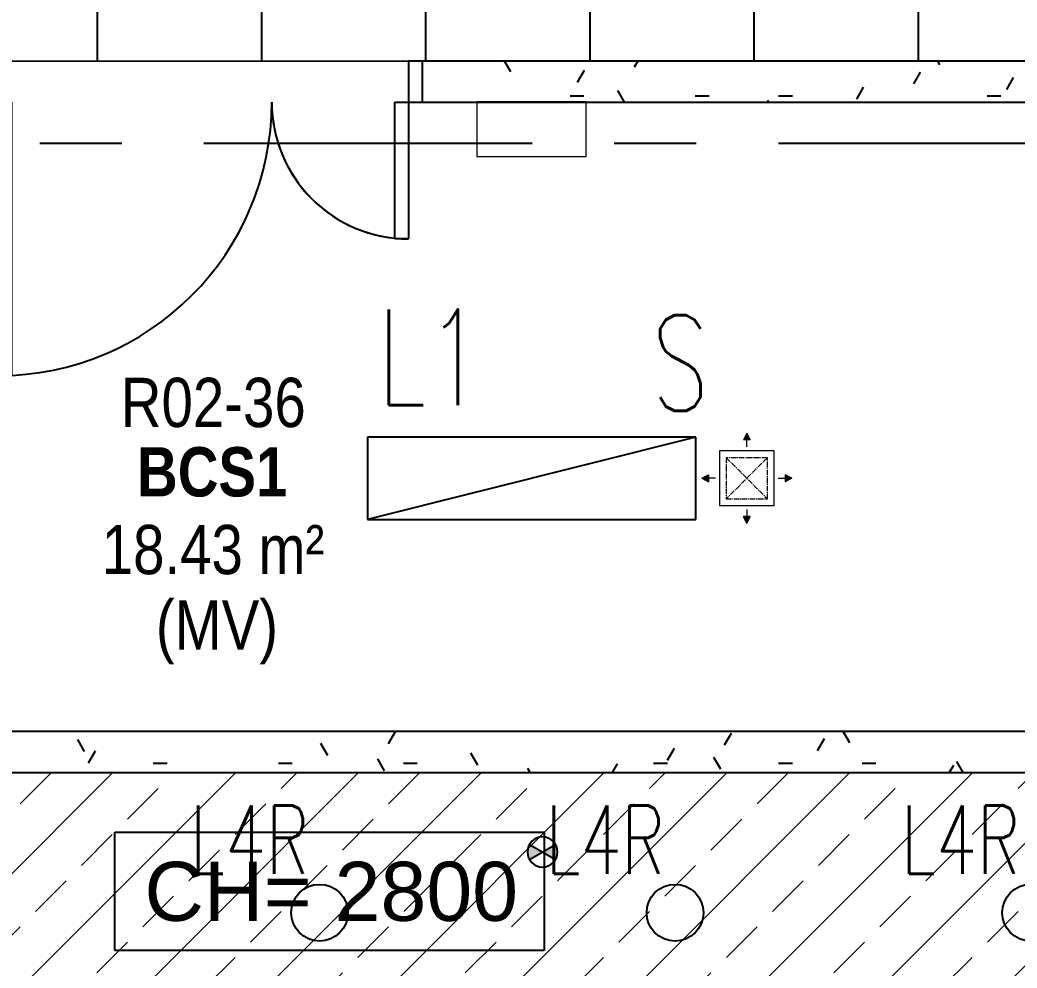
# Model space of a CAD drawing. Header units: millimetres. Extents: x -92759 to 184353, y -15225 to 86714.
# Drawn here: x 58556 to 62201, y 67327 to 70791 of the extents above; entities that cross this region are included whole.
import ezdxf

# ---------------------------------------------------------------- set-up
doc = ezdxf.new("R2010")
doc.units = ezdxf.units.MM
doc.linetypes.add('CENTER2', pattern=[28.575, 19.05, -3.175, 3.175, -3.175])
doc.linetypes.add('IDA - Grid Line', pattern=[2100, 1200, -300, 300, -300])
for name, color, linetype in [('0-1', 9, 'Continuous'), ('0-Motion Sensor', 1, 'Continuous'), ('A-_DOOR----_E', 8, 'Continuous'), ('A-_ROOMNAME_A', 8, 'Continuous'), ('A-_WALL----_H-1', 9, 'Continuous'), ('A-_WALLPRTN_E', 8, 'Continuous'), ('A-PATT-CONC', 8, 'Continuous'), ('E-_LIGT----_E-', 3, 'Continuous'), ('E-legend', 1, 'Continuous'), ('E-LIGHT----E', 1, 'Continuous'), ('HF Text', 7, 'Continuous')]:
    doc.layers.add(name, color=color, linetype=linetype)
for name, color, linetype, lineweight in [('HFI 9MM FPB', 94, 'Continuous', 5), ('M-ACMV_Control Panel', 7, 'Continuous', 25), ('M-ACMV_FAD', 3, 'Continuous', 18), ('M-ACMV_FAG', 3, 'Continuous', 25), ('M-ACMV_FCU-1', 86, 'Continuous', 9)]:
    doc.layers.add(name, color=color, linetype=linetype, lineweight=lineweight)
doc.layers.add('S-_ANOTGRID_E-1', color=9, linetype='IDA - Grid Line', true_color=0x808080)
doc.styles.add('Arial Narrow_2', font='ARIALN.TTF', dxfattribs={"height": 225})
doc.styles.add('Arial Narrow_B_1', font='ARIALNB.TTF', dxfattribs={"height": 300})
doc.styles.add('Arial_4', font='arial.ttf', dxfattribs={"height": 1.8})
doc.styles.add('Simplex', font='simplex_.ttf', dxfattribs={"width": 0.7, "height": 450})
doc.styles.add('T3', font='simplex.shx', dxfattribs={"width": 0.7, "height": 300})
pattern_1 = [(0, (-11670.95, 40338.29), (609.6, 152.4), [50.292, -406.908, 50.292, -406.908, -2438.4]), (0, (-11670.95, 40338.29), (609.6, 152.4), [-914.4, 50.292, -864.108, 50.292, -406.908, -1066.8]), (0, (-11670.95, 40338.29), (609.6, 152.4), [-2286, 50.292, -254.508, 50.292, -711.708]), (120, (-11442.35, 40414.49), (-436.7823, 451.7291), [50.292, -406.908, 50.292, -406.908, -2438.4]), (120, (-11442.35, 40414.49), (-436.7823, 451.7291), [-914.4, 50.292, -864.108, 50.292, -406.908, -1066.8]), (120, (-11442.35, 40414.49), (-436.7823, 451.7291), [-2286, 50.292, -254.508, 50.292, -711.708]), (240, (-11366.15, 40719.29), (-172.8177, -604.1291), [50.292, -406.908, 50.292, -406.908, -2438.4]), (240, (-11366.15, 40719.29), (-172.8177, -604.1291), [-914.4, 50.292, -864.108, 50.292, -406.908, -1066.8]), (240, (-11366.15, 40719.29), (-172.8177, -604.1291), [-2286, 50.292, -254.508, 50.292, -711.708])]
pattern_2 = [(45, (-381589.02, -647239), (-224.5064, 224.5064), []), (45, (-381364.5, -647239), (-224.5064, 224.5064), [158.75, -79.375])]

# ---------------------------------------------------------------- blocks, each defined once
blk = doc.blocks.new('IDA - F - DoubleUnbalanced - Swing - 1600L X 2200H - TD-02-10538725-BLK8_RHH_2ND STOREY PLAN')
at = {"layer": 'A-_DOOR----_E'}
for p, q in [((1000, 1075), (950, 1075)), ((950, 1075), (950, 75)), ((1000, 75), (1000, 1075)), ((-500, 575), (-450, 575)), ((-500, 75), (-500, 575)), ((-450, 575), (-450, 75)), ((-500, 75), (-550, 75)), ((-450, 75), (-500, 75)), ((-500, -75), (-500, 75)), ((950, 75), (1000, 75)), ((1050, 75), (1000, 75)), ((1000, 75), (1000, -75)), ((-550, -75), (-500, -75)), ((1000, -75), (1050, -75))]:
    blk.add_line(p, q, dxfattribs=at)
for centre, radius, start, end in [((1000, 75), 1000, 90, 180), ((1000, 75), 1000, 90, 180), ((-500, 75), 500, 360, 90), ((-500, 75), 500, 0, 90)]:
    blk.add_arc(centre, radius, start, end, dxfattribs=at)
blk = doc.blocks.new('A$C3019c3af')
at = {"layer": 'A-_WALL----_H-1'}
h = blk.add_hatch(dxfattribs=at)
h.set_pattern_fill('FP_8', color=256, style=0, pattern_type=2)
h.set_pattern_definition(pattern_1)
h.paths.add_polyline_path([(-24275, 37750), (-24275, 37900), (-27300, 37900), (-27300, 37750)])
h.paths.add_polyline_path([(-22675, 37750), (-19650, 37750), (-19650, 37900), (-22675, 37900), (-22675, 37825)])
h = blk.add_hatch(dxfattribs=at)
h.set_pattern_fill('FP_8', color=256, style=0, pattern_type=2)
h.set_pattern_definition(pattern_1)
h.paths.add_polyline_path([(-19650, 35300), (-19650, 35450), (-27750, 35450), (-27750, 35300), (-23188.5, 35300)])
at = {"layer": 'A-_WALLPRTN_E'}
for p, q in [((-19500, 37900), (-22675, 37900)), ((-22675, 37900), (-22675, 37750)), ((-22675, 37750), (-19650, 37750)), ((-19650, 35450), (-27750, 35450)), ((-27750, 35300), (-19650, 35300))]:
    blk.add_line(p, q, dxfattribs=at)
at = {"layer": 'S-_ANOTGRID_E-1'}
blk.add_line((-38173.1, 37600), (13784.7, 37600), dxfattribs=at)
at = {"layer": 'A-_DOOR----_E', "rotation": 180}
blk.add_blockref('IDA - F - DoubleUnbalanced - Swing - 1600L X 2200H - TD-02-10538725-BLK8_RHH_2ND STOREY PLAN', (-23225, 37825), dxfattribs=at)
at = {"layer": 'A-_ROOMNAME_A', "char_height": 180, "attachment_point": 1}
for s, insert, width, style in [('R02-36', (-23776.9, 36742.3), 853.797, 'Arial Narrow_2'), ('BCS1', (-23717.6, 36488.8), 709.493, 'Arial Narrow_B_1'), ('18.43 m²', (-23846.6, 36204.8), 1022.152, 'Arial Narrow_2'), ('(MV)', (-23648.6, 35929.1), 541.139, 'Arial Narrow_2')]:
    blk.add_mtext(s, dxfattribs=dict(at, insert=insert, width=width, style=style))
blk = doc.blocks.new('RCP_B8L2')
at = {"layer": 'A-PATT-CONC'}
h = blk.add_hatch(dxfattribs=at)
h.set_pattern_fill('ANSI37', color=256, scale=189, angle=45)
h.set_pattern_definition([(90, (-397818.07, -146677.3), (-600.075, 0), []), (180, (-397818.07, -146677.3), (-6e-14, -600.075), [])])
h.paths.add_polyline_path([(-379218.1, -147877.3), (-379218.1, -146077.3), (-378018.1, -146077.3), (-378018.1, -147877.3), (-369818.1, -147877.3), (-369818.1, -149677.3), (-397818.1, -149677.3), (-397818.1, -147877.3), (-397818.1, -146677.3), (-396618.1, -146677.3), (-395418.1, -146677.3), (-395418.1, -147877.3)])
at = {"layer": 'HFI 9MM FPB'}
h = blk.add_hatch(dxfattribs=at)
h.set_pattern_fill('ANSI33', color=256, scale=50)
h.set_pattern_definition(pattern_2)
h.paths.add_polyline_path([(-397818.1, -145727.3), (-400118.1, -145727.3), (-400118.1, -175677.3), (-397818.1, -175677.3), (-397818.1, -149677.3), (-369818.1, -149677.3), (-369818.1, -175677.3), (-400118.1, -175677.3), (-400118.1, -180477.3), (-377418.1, -180477.3), (-377418.1, -194177.3), (-377868.1, -194177.3), (-377868.1, -197377.3), (-373818.1, -197377.3), (-373818.1, -196977.3), (-373218.1, -196977.3), (-373218.1, -197377.3), (-372328.1, -197377.3), (-372328.1, -187777.3), (-373518.1, -187777.3), (-373518.1, -183977.3), (-369718.1, -183977.3), (-369718.1, -184377.3), (-367302.1, -184377.3), (-367302.1, -183227.3), (-367418.1, -183227.3), (-367418.1, -174577.3), (-365018.1, -174577.3), (-365018.1, -174045.3), (-364918.1, -174045.3), (-364918.1, -173009.3), (-365018.1, -173009.3), (-365018.1, -172877.3), (-367418.1, -172877.3), (-367418.1, -161227.3), (-365818.1, -161227.3), (-365818.1, -161927.3), (-362518.1, -161927.3), (-362518.1, -160193), (-362518.1, -159277.3), (-362718.1, -159277.3), (-362718.1, -157677.3), (-364168.1, -157677.3), (-364168.1, -158127.3), (-364455.6, -158127.3), (-365318.1, -158127.3), (-365318.1, -158827.3), (-366818.1, -158827.3), (-366818.1, -159277.3), (-367418.1, -159277.3), (-367418.1, -145307.3), (-369018.1, -145307.3), (-369018.1, -145557.3), (-369818.1, -145557.3), (-369818.1, -147877.3), (-377418.1, -147877.3), (-377418.1, -145557.7), (-379668.1, -145557.7), (-379668.1, -147877.3), (-394868.1, -147877.3), (-394868.1, -146527.3), (-397818.1, -146527.3)])
h.paths.add_polyline_path([(-399868.1, -146002.3), (-398068.1, -146002.3), (-398068.1, -175402.3), (-399868.1, -175402.3)], flags=16)
h.paths.add_polyline_path([(-379218.1, -147877.3), (-379218.1, -146077.3), (-378018.1, -146077.3), (-378018.1, -147877.3), (-369818.1, -147877.3), (-369818.1, -149677.3), (-397818.1, -149677.3), (-397818.1, -147877.3), (-397818.1, -146677.3), (-396618.1, -146677.3), (-395418.1, -146677.3), (-395418.1, -147877.3)], flags=16)
h.paths.add_polyline_path([(-369518.1, -175677.3), (-367718.1, -175677.3), (-367718.1, -145677.3), (-369518.1, -145677.3)], flags=16)
h.paths.add_polyline_path([(-366468.1, -159177.3), (-366468.1, -160977.3), (-365268.1, -160977.3), (-365268.1, -161577.3), (-362868.1, -161577.3), (-362868.1, -159177.3)], flags=16)
h.paths.add_polyline_path([(-376718.1, -196977.3), (-373718.1, -196977.3), (-373718.1, -187977.3), (-373718.1, -187977.3), (-373718.1, -183777.3), (-367718.1, -183777.3), (-367718.1, -175977.3), (-399518.1, -175977.3), (-399518.1, -180177.3), (-376718.1, -180177.3)], flags=16)
h = blk.add_hatch(dxfattribs=at)
h.set_pattern_fill('ANSI33', color=256, scale=50)
h.set_pattern_definition(pattern_2)
h.paths.add_polyline_path([(-396916.6, -153298.3), (-390319.6, -153298.3), (-390319.6, -158098.3), (-396916.6, -158098.3)], flags=16)
edge = h.paths.add_edge_path()
edge.add_line((-397702.1, -152277.3), (-389568.1, -152277.3))
edge.add_line((-389568.1, -152277.3), (-389568.1, -159127.3))
edge.add_line((-389568.1, -159127.3), (-397218.1, -159127.3))
edge.add_line((-397218.1, -159127.3), (-397218.1, -158677.3))
edge.add_line((-397218.1, -158677.3), (-397668.1, -158677.3))
edge.add_line((-397668.1, -158677.3), (-397668.1, -152277.3))
blk.add_lwpolyline([(-379668.1, -147877.3), (-394868.1, -147877.3), (-394868.1, -146527.3), (-397818.1, -146527.3), (-397818.1, -145727.3), (-400118.1, -145727.3), (-400118.1, -175677.3), (-397818.1, -175677.3), (-397818.1, -149677.3), (-369818.1, -149677.3)], dxfattribs=at)
for points in [[(-379218.1, -147877.3), (-379218.1, -146077.3), (-378018.1, -146077.3), (-378018.1, -147877.3), (-369818.1, -147877.3), (-369818.1, -149677.3), (-397818.1, -149677.3), (-397818.1, -147877.3), (-397818.1, -146677.3), (-396618.1, -146677.3), (-395418.1, -146677.3), (-395418.1, -147877.3)], [(-397668.1, -152277.3), (-389568.1, -152277.3), (-389568.1, -159127.3), (-397668.1, -159127.3)]]:
    blk.add_lwpolyline(points, close=True, dxfattribs=at)
at = {"layer": 'HF Text', "insert": (-393608.6, -152603.7), "char_height": 215.85, "width": 1353.585, "attachment_point": 1, "style": 'Arial_4', "bg_fill": 16, "box_fill_scale": 1.5, "bg_fill_color": 256, "bg_fill_transparency": 0}
blk.add_mtext('CH= 2800', dxfattribs=at)
blk = doc.blocks.new('A$C020d881d')
at = {"layer": 'E-legend', "lineweight": 25}
blk.add_circle((818.7, 172), 103.8, dxfattribs=at)
at = {"layer": 'E-legend', "lineweight": 25, "style": 'Simplex', "width": 0.7}
blk.add_text('L4R', height=250, dxfattribs=at).set_placement((345.2, 314.3))
blk = doc.blocks.new('L1S-W')
at = {"layer": 'E-LIGHT----E', "color": 1}
for p, q in [((-1200, 300), (-1200, 0)), ((0, 300), (-1200, 300)), ((0, 300), (-1200, 0)), ((0, 0), (0, 300)), ((-1200, 0), (0, 0)), ((0, 0), (0, 0)), ((0, 0), (0, 0))]:
    blk.add_line(p, q, dxfattribs=at)
at = {"layer": 'E-LIGHT----E', "color": 1, "lineweight": 18, "style": 'T3', "width": 0.7}
for s, p in [('L1', (-1164.1, 417.3)), ('S', (-161.6, 396.4))]:
    blk.add_text(s, height=350, dxfattribs=at).set_placement(p)
blk = doc.blocks.new('Motion Sensor')
at = {"layer": 'E-legend', "lineweight": 25}
h = blk.add_hatch(color=256, dxfattribs=at)
h.dxf.hatch_style = 1
h.paths.add_polyline_path([(10021, -17121.6), (9973.3, -17094.1, 0.131652), (9965.9, -17121.6, 0.131652), (9973.3, -17149.1)])
h = blk.add_hatch(color=256, dxfattribs=at)
h.dxf.hatch_style = 1
h.paths.add_polyline_path([(10068.6, -17094.1), (10021, -17121.6), (10068.6, -17149.1, 0.131652), (10076, -17121.6, 0.131652)])
for p, q in [((9973.3, -17094.1), (10068.6, -17149.1)), ((9973.3, -17149.1), (10068.6, -17094.1))]:
    blk.add_line(p, q, dxfattribs=at)
blk.add_circle((10021, -17121.6), 55, dxfattribs=at)
blk = doc.blocks.new('EL_B8_L2_R4')
at = {"layer": '0-Motion Sensor', "xscale": -1, "rotation": 180}
blk.add_blockref('Motion Sensor', (-39856.4, -28712), dxfattribs=at)
at = {"layer": 'E-_LIGT----_E-', "ltscale": 0.5}
for p in [(-31468.9, -11984.5), (-30169.4, -11984.5), (-28869.9, -11984.5)]:
    blk.add_blockref('A$C020d881d', p, dxfattribs=at)
at = {"layer": 'E-legend', "color": 7}
blk.add_blockref('L1S-W', (-29275, -10375), dxfattribs=at)
blk = doc.blocks.new('A$Ce886c8c0')
at = {"layer": 'M-ACMV_Control Panel', "lineweight": 5}
blk.add_lwpolyline([(200, -200), (200, 200), (0, 200), (0, -200)], close=True, dxfattribs=at)
blk.add_solid([(0, -200), (200, -200), (200, 200), (0, -200)], dxfattribs=at)
blk = doc.blocks.new('A$C5ccd6a02')
at = {"layer": 'M-ACMV_FAG', "lineweight": 5}
h = blk.add_hatch(color=3, dxfattribs=at)
h.dxf.hatch_style = 1
h.paths.add_polyline_path([(0, 165), (12.6, 139.9), (-12.6, 139.9)])
h = blk.add_hatch(color=3, dxfattribs=at)
h.dxf.hatch_style = 1
h.paths.add_polyline_path([(-165, 0), (-139.9, 12.6), (-139.9, -12.6)])
h = blk.add_hatch(color=3, dxfattribs=at)
h.dxf.hatch_style = 1
h.paths.add_polyline_path([(139.9, -12.6), (139.9, 12.6), (165, 0)])
h = blk.add_hatch(color=3, dxfattribs=at)
h.dxf.hatch_style = 1
h.paths.add_polyline_path([(-12.6, -139.9), (12.6, -139.9), (0, -165)])
at = {"layer": 'M-ACMV_FAD', "color": 3, "lineweight": 5}
blk.add_lwpolyline([(-100, -100), (100, -100), (100, 100), (-100, 100)], close=True, dxfattribs=at)
at = {"layer": 'M-ACMV_FAG', "color": 3, "lineweight": 5}
for p, q in [((0, 165), (-12.6, 139.9)), ((0, 165), (12.6, 139.9)), ((12.6, 139.9), (-12.6, 139.9)), ((0, 114.8), (0, 139.9)), ((-165, 0), (-139.9, 12.6)), ((-165, 0), (-139.9, -12.6)), ((-139.9, 12.6), (-139.9, -12.6)), ((-114.8, 0), (-139.9, 0)), ((114.8, 0), (139.9, 0)), ((139.9, 12.6), (139.9, -12.6)), ((165, 0), (139.9, 12.6)), ((165, 0), (139.9, -12.6)), ((12.6, -139.9), (-12.6, -139.9)), ((0, -165), (-12.6, -139.9)), ((0, -114.8), (0, -139.9)), ((0, -165), (12.6, -139.9))]:
    blk.add_line(p, q, dxfattribs=at)
at = {"layer": 'M-ACMV_FAG', "color": 3, "linetype": 'CENTER2', "lineweight": 5}
for p, q in [((-75, 75), (75, -75)), ((75, 75), (-75, -75))]:
    blk.add_line(p, q, dxfattribs=at)
blk.add_lwpolyline([(-75, -75), (75, -75), (75, 75), (-75, 75)], close=True, dxfattribs=at)
blk = doc.blocks.new('ACMV_B8_L2')
at = {"layer": 'M-ACMV_Control Panel', "rotation": 270}
blk.add_blockref('A$Ce886c8c0', (121089.2, -35223.6), dxfattribs=at)
at = {"layer": 'M-ACMV_FAG', "color": 3, "lineweight": 5}
blk.add_blockref('A$C5ccd6a02', (121876.3, -36599.4), dxfattribs=at)

msp = doc.modelspace()

# ---------------------------------------------------------------- block references
at = {"layer": '0-1'}
msp.add_blockref('A$C3019c3af', (82701.1, 32741.2), dxfattribs=at)
at = {"layer": 'A-PATT-CONC'}
msp.add_blockref('RCP_B8L2', (452619.1, 220318.5), dxfattribs=at)
at = {"layer": 'E-legend', "color": 7}
msp.add_blockref('EL_B8_L2_R4', (90301.1, 79341.2), dxfattribs=at)
at = {"layer": 'M-ACMV_FCU-1'}
msp.add_blockref('ACMV_B8_L2', (-60663.6, 105715.9), dxfattribs=at)

doc.saveas('drawing.dxf')
